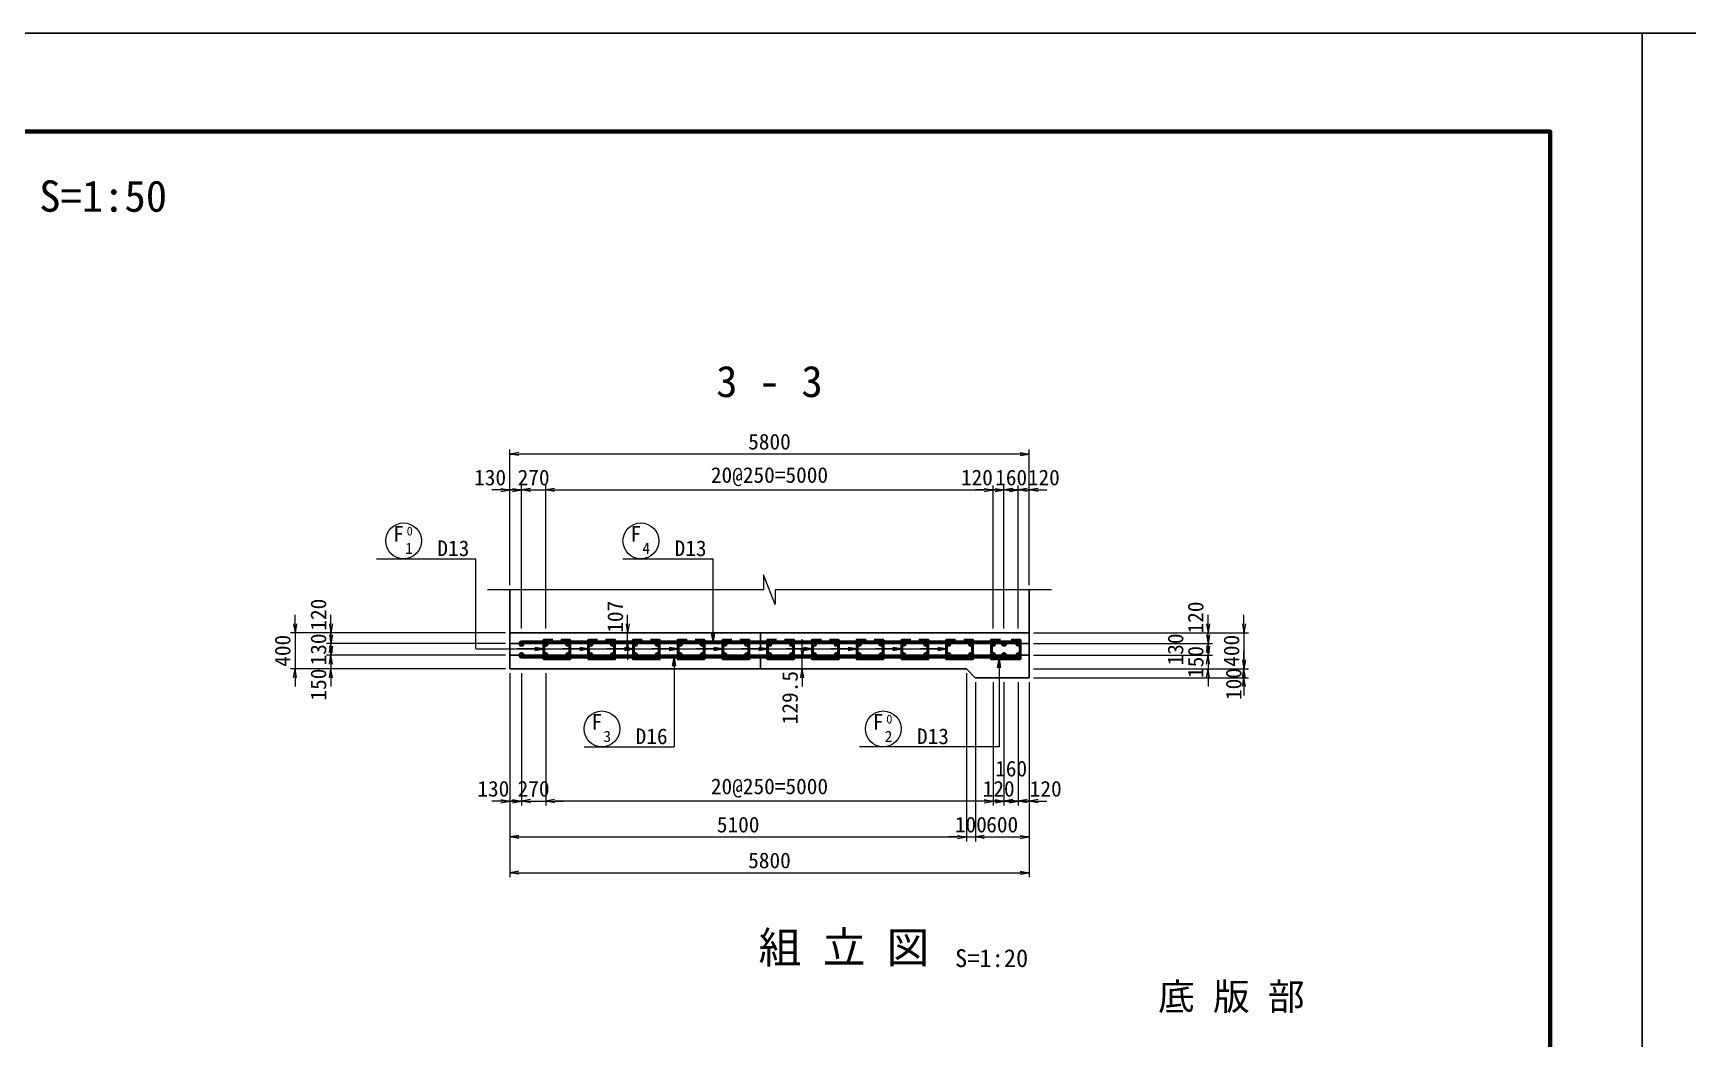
# Model space of a CAD drawing. Header units: millimetres. Extents: x 0 to 126150, y 0 to 29700.
# Drawn here: x 24075 to 42562, y 18468 to 29700 of the extents above; entities that cross this region are included whole.
import ezdxf
from ezdxf.enums import TextEntityAlignment as Align

# ---------------------------------------------------------------- set-up
doc = ezdxf.new("R2010")
doc.units = ezdxf.units.MM
doc.header["$LTSCALE"] = 500
doc.linetypes.add('DASHED2', pattern=[0.375, 0.25, -0.125])
doc.layers.get('Defpoints').update_dxf_attribs({"color": 153})
for name, color, linetype, lineweight in [('D-STR', 3, 'Continuous', 25), ('D-STR-DIM', 7, 'Continuous', 13), ('D-STR-HTXT', 4, 'Continuous', 13), ('D-STR-STR1', 1, 'Continuous', 50), ('D-STR-STR2', 40, 'Continuous', 50), ('D-STR-STR2 @ 1', 40, 'Continuous', 50), ('D-STR-STR3', 2, 'Continuous', 50), ('D-STR-TXT', 7, 'Continuous', 13), ('D-TTL', 2, 'Continuous', 140), ('D-TTL-TXT', 7, 'Continuous', 25)]:
    doc.layers.add(name, color=color, linetype=linetype, lineweight=lineweight)
doc.styles.add('MS ゴシック', font='')
doc.styles.add('YOKO_GOTHIC', font='')
doc.styles.get('MS ゴシック').set_extended_font_data('MS Gothic')
doc.styles.get('YOKO_GOTHIC').set_extended_font_data('MS Gothic')
doc.dimstyles.new('S50', dxfattribs={"dimscale": 50, "dimtxt": 3.5, "dimasz": 2, "dimexe": 1, "dimexo": 1, "dimgap": 1, "dimtad": 1, "dimdec": 0, "dimzin": 1, "dimdsep": 46, "dimtxsty": 'YOKO_GOTHIC', "dimblk": 'OPEN', "dimcen": 0, "dimclrd": 256, "dimclre": 256, "dimclrt": 256, "dimaunit": 1, "dimadec": 3, "dimazin": 0, "dimtfac": 1, "dimtdec": 0, "dimtix": 1, "dimtmove": 2, "dimatfit": 3, "dimldrblk": 'OPEN', "dimfxl": 1, "dimlwd": -1, "dimlwe": -1, "dimarcsym": 2})

# ---------------------------------------------------------------- blocks, each defined once
blk = doc.blocks.new('a')
at = {"layer": 'D-STR-STR2', "lineweight": 50}
for radius in [20, 10]:
    blk.add_circle((0, 0), radius, dxfattribs=at)
blk = doc.blocks.new('_Open')
at = {"color": 0, "linetype": 'ByBlock', "lineweight": -2}
for p, q in [((-1, 0.17), (0, 0)), ((-1, -0.17), (0, 0)), ((0, 0), (-1, 0))]:
    blk.add_line(p, q, dxfattribs=at)
blk = doc.blocks.new('*D119')
at = {"layer": 'D-STR-DIM', "transparency": 16777216}
for p, q in [((30717, 23102), (30717, 23202)), ((30717, 22902), (30717, 23002)), ((30767, 23002), (30767, 23002)), ((30717, 22802), (30717, 22702)), ((30767, 22902), (30767, 22902))]:
    blk.add_line(p, q, dxfattribs=at)
at = {"layer": 'Defpoints', "color": 0, "transparency": 16777216}
for p in [(30717, 23002), (30717, 23002), (30717, 22902)]:
    blk.add_point(p, dxfattribs=at)
at = {"layer": 'D-STR-DIM', "transparency": 16777216, "xscale": 100, "yscale": 100, "zscale": 100}
for p, rotation in [((30717, 23002), 270), ((30717, 22902), 90)]:
    blk.add_blockref('_Open', p, dxfattribs=dict(at, rotation=rotation))
at = {"layer": 'D-STR-DIM', "transparency": 16777216, "insert": (30580, 23182), "char_height": 175, "attachment_point": 5, "rotation": 90, "style": 'YOKO_GOTHIC'}
blk.add_mtext('107', dxfattribs=at)
blk = doc.blocks.new('*D120')
at = {"layer": 'D-STR-DIM', "transparency": 16777216}
for p, q in [((32669, 22832), (32669, 22932)), ((32669, 22602), (32669, 22732)), ((32719, 22732), (32719, 22732)), ((32719, 22602), (32719, 22602)), ((32669, 22502), (32669, 22402))]:
    blk.add_line(p, q, dxfattribs=at)
at = {"layer": 'Defpoints', "color": 0, "transparency": 16777216}
for p in [(32669, 22732), (32669, 22732), (32669, 22602)]:
    blk.add_point(p, dxfattribs=at)
at = {"layer": 'D-STR-DIM', "transparency": 16777216, "xscale": 100, "yscale": 100, "zscale": 100}
for p, rotation in [((32669, 22732), 270), ((32669, 22602), 90)]:
    blk.add_blockref('_Open', p, dxfattribs=dict(at, rotation=rotation))
at = {"layer": 'D-STR-DIM', "transparency": 16777216, "insert": (32532, 22279), "char_height": 175, "attachment_point": 5, "rotation": 90, "style": 'YOKO_GOTHIC'}
blk.add_mtext('129.5', dxfattribs=at)
blk = doc.blocks.new('*D121')
at = {"layer": 'D-STR-DIM', "transparency": 16777216}
for p, q in [((37602, 23102), (37602, 23202)), ((35252, 23002), (37652, 23002)), ((37602, 23002), (37602, 22602)), ((35252, 22602), (37652, 22602)), ((37602, 22502), (37602, 22402))]:
    blk.add_line(p, q, dxfattribs=at)
at = {"layer": 'Defpoints', "color": 0, "transparency": 16777216}
for p in [(35202, 23002), (35202, 22602), (37602, 22602)]:
    blk.add_point(p, dxfattribs=at)
at = {"layer": 'D-STR-DIM', "transparency": 16777216, "xscale": 100, "yscale": 100, "zscale": 100}
for p, rotation in [((37602, 23002), 270), ((37602, 22602), 90)]:
    blk.add_blockref('_Open', p, dxfattribs=dict(at, rotation=rotation))
at = {"layer": 'D-STR-DIM', "transparency": 16777216, "insert": (37464, 22802), "char_height": 175, "attachment_point": 5, "rotation": 90, "style": 'YOKO_GOTHIC'}
blk.add_mtext('400', dxfattribs=at)
blk = doc.blocks.new('*D122')
at = {"layer": 'D-STR-DIM', "transparency": 16777216}
for p, q in [((37202, 22982), (37202, 23082)), ((35252, 22882), (37252, 22882)), ((35252, 22752), (37252, 22752)), ((37202, 22882), (37202, 22752)), ((37202, 22652), (37202, 22552))]:
    blk.add_line(p, q, dxfattribs=at)
at = {"layer": 'Defpoints', "color": 0, "transparency": 16777216}
for p in [(35202, 22882), (35202, 22752), (37202, 22752)]:
    blk.add_point(p, dxfattribs=at)
at = {"layer": 'D-STR-DIM', "transparency": 16777216, "xscale": 100, "yscale": 100, "zscale": 100}
for p, rotation in [((37202, 22882), 270), ((37202, 22752), 90)]:
    blk.add_blockref('_Open', p, dxfattribs=dict(at, rotation=rotation))
at = {"layer": 'D-STR-DIM', "transparency": 16777216, "insert": (36839, 22817), "char_height": 175, "attachment_point": 5, "rotation": 90, "style": 'YOKO_GOTHIC'}
blk.add_mtext('130', dxfattribs=at)
blk = doc.blocks.new('*D123')
at = {"layer": 'D-STR-DIM', "transparency": 16777216}
for p, q in [((37202, 22852), (37202, 22952)), ((35252, 22752), (37252, 22752)), ((37202, 22752), (37202, 22602)), ((35252, 22602), (37252, 22602)), ((37202, 22502), (37202, 22402))]:
    blk.add_line(p, q, dxfattribs=at)
at = {"layer": 'Defpoints', "color": 0, "transparency": 16777216}
for p in [(35202, 22752), (35202, 22602), (37202, 22602)]:
    blk.add_point(p, dxfattribs=at)
at = {"layer": 'D-STR-DIM', "transparency": 16777216, "xscale": 100, "yscale": 100, "zscale": 100}
for p, rotation in [((37202, 22752), 270), ((37202, 22602), 90)]:
    blk.add_blockref('_Open', p, dxfattribs=dict(at, rotation=rotation))
at = {"layer": 'D-STR-DIM', "transparency": 16777216, "insert": (37064, 22677), "char_height": 175, "attachment_point": 5, "rotation": 90, "style": 'YOKO_GOTHIC'}
blk.add_mtext('150', dxfattribs=at)
blk = doc.blocks.new('*D124')
at = {"layer": 'D-STR-DIM', "transparency": 16777216}
for p, q in [((37602, 22702), (37602, 22802)), ((35252, 22602), (37652, 22602)), ((37602, 22502), (37602, 22602)), ((35252, 22502), (37652, 22502)), ((37602, 22402), (37602, 22302))]:
    blk.add_line(p, q, dxfattribs=at)
at = {"layer": 'Defpoints', "color": 0, "transparency": 16777216}
for p in [(35202, 22602), (37602, 22602), (35202, 22502)]:
    blk.add_point(p, dxfattribs=at)
at = {"layer": 'D-STR-DIM', "transparency": 16777216, "xscale": 100, "yscale": 100, "zscale": 100}
for p, rotation in [((37602, 22602), 270), ((37602, 22502), 90)]:
    blk.add_blockref('_Open', p, dxfattribs=dict(at, rotation=rotation))
at = {"layer": 'D-STR-DIM', "transparency": 16777216, "insert": (37489, 22431), "char_height": 175, "attachment_point": 5, "rotation": 90, "style": 'YOKO_GOTHIC'}
blk.add_mtext('100', dxfattribs=at)
blk = doc.blocks.new('*D125')
at = {"layer": 'D-STR-DIM', "transparency": 16777216}
for p, q in [((37202, 23102), (37202, 23202)), ((35252, 23002), (37252, 23002)), ((37202, 22882), (37202, 23002)), ((35252, 22882), (37252, 22882)), ((37202, 22782), (37202, 22682))]:
    blk.add_line(p, q, dxfattribs=at)
at = {"layer": 'Defpoints', "color": 0, "transparency": 16777216}
for p in [(35202, 23002), (37202, 23002), (35202, 22882)]:
    blk.add_point(p, dxfattribs=at)
at = {"layer": 'D-STR-DIM', "transparency": 16777216, "xscale": 100, "yscale": 100, "zscale": 100}
for p, rotation in [((37202, 23002), 270), ((37202, 22882), 90)]:
    blk.add_blockref('_Open', p, dxfattribs=dict(at, rotation=rotation))
at = {"layer": 'D-STR-DIM', "transparency": 16777216, "insert": (37064, 23174), "char_height": 175, "attachment_point": 5, "rotation": 90, "style": 'YOKO_GOTHIC'}
blk.add_mtext('120', dxfattribs=at)
blk = doc.blocks.new('*D126')
at = {"layer": 'D-STR-DIM', "transparency": 16777216}
for p, q in [((27002, 23102), (27002, 23202)), ((29352, 23002), (26952, 23002)), ((27002, 23002), (27002, 22602)), ((29352, 22602), (26952, 22602)), ((27002, 22502), (27002, 22402))]:
    blk.add_line(p, q, dxfattribs=at)
at = {"layer": 'Defpoints', "color": 0, "transparency": 16777216}
for p in [(29402, 23002), (27002, 22602), (29402, 22602)]:
    blk.add_point(p, dxfattribs=at)
at = {"layer": 'D-STR-DIM', "transparency": 16777216, "xscale": 100, "yscale": 100, "zscale": 100}
for p, rotation in [((27002, 23002), 270), ((27002, 22602), 90)]:
    blk.add_blockref('_Open', p, dxfattribs=dict(at, rotation=rotation))
at = {"layer": 'D-STR-DIM', "transparency": 16777216, "insert": (26864, 22802), "char_height": 175, "attachment_point": 5, "rotation": 90, "style": 'YOKO_GOTHIC'}
blk.add_mtext('400', dxfattribs=at)
blk = doc.blocks.new('*D127')
at = {"layer": 'D-STR-DIM', "transparency": 16777216}
for p, q in [((27402, 22982), (27402, 23082)), ((29352, 22882), (27352, 22882)), ((29352, 22752), (27352, 22752)), ((27402, 22882), (27402, 22752)), ((27402, 22652), (27402, 22552))]:
    blk.add_line(p, q, dxfattribs=at)
at = {"layer": 'Defpoints', "color": 0, "transparency": 16777216}
for p in [(27402, 22752), (29402, 22882), (29402, 22752)]:
    blk.add_point(p, dxfattribs=at)
at = {"layer": 'D-STR-DIM', "transparency": 16777216, "xscale": 100, "yscale": 100, "zscale": 100}
for p, rotation in [((27402, 22882), 270), ((27402, 22752), 90)]:
    blk.add_blockref('_Open', p, dxfattribs=dict(at, rotation=rotation))
at = {"layer": 'D-STR-DIM', "transparency": 16777216, "insert": (27264, 22817), "char_height": 175, "attachment_point": 5, "rotation": 90, "style": 'YOKO_GOTHIC'}
blk.add_mtext('130', dxfattribs=at)
blk = doc.blocks.new('*D128')
at = {"layer": 'D-STR-DIM', "transparency": 16777216}
for p, q in [((27402, 22852), (27402, 22952)), ((29352, 22752), (27352, 22752)), ((27402, 22752), (27402, 22602)), ((29352, 22602), (27352, 22602)), ((27402, 22502), (27402, 22402))]:
    blk.add_line(p, q, dxfattribs=at)
at = {"layer": 'Defpoints', "color": 0, "transparency": 16777216}
for p in [(29402, 22752), (27402, 22602), (29402, 22602)]:
    blk.add_point(p, dxfattribs=at)
at = {"layer": 'D-STR-DIM', "transparency": 16777216, "xscale": 100, "yscale": 100, "zscale": 100}
for p, rotation in [((27402, 22752), 270), ((27402, 22602), 90)]:
    blk.add_blockref('_Open', p, dxfattribs=dict(at, rotation=rotation))
at = {"layer": 'D-STR-DIM', "transparency": 16777216, "insert": (27264, 22425), "char_height": 175, "attachment_point": 5, "rotation": 90, "style": 'YOKO_GOTHIC'}
blk.add_mtext('150', dxfattribs=at)
blk = doc.blocks.new('*D129')
at = {"layer": 'D-STR-DIM', "transparency": 16777216}
for p, q in [((27402, 23102), (27402, 23202)), ((29352, 23002), (27352, 23002)), ((27402, 23002), (27402, 22882)), ((29352, 22882), (27352, 22882)), ((27402, 22782), (27402, 22682))]:
    blk.add_line(p, q, dxfattribs=at)
at = {"layer": 'Defpoints', "color": 0, "transparency": 16777216}
for p in [(29402, 23002), (27402, 22882), (29402, 22882)]:
    blk.add_point(p, dxfattribs=at)
at = {"layer": 'D-STR-DIM', "transparency": 16777216, "xscale": 100, "yscale": 100, "zscale": 100}
for p, rotation in [((27402, 23002), 270), ((27402, 22882), 90)]:
    blk.add_blockref('_Open', p, dxfattribs=dict(at, rotation=rotation))
at = {"layer": 'D-STR-DIM', "transparency": 16777216, "insert": (27264, 23205), "char_height": 175, "attachment_point": 5, "rotation": 90, "style": 'YOKO_GOTHIC'}
blk.add_mtext('120', dxfattribs=at)
blk = doc.blocks.new('*D130')
at = {"layer": 'D-STR-DIM', "transparency": 16777216}
for p, q in [((29402, 22552), (29402, 20273)), ((35202, 22452), (35202, 20273)), ((29502, 20323), (35102, 20323))]:
    blk.add_line(p, q, dxfattribs=at)
at = {"layer": 'Defpoints', "color": 0, "transparency": 16777216}
for p in [(29402, 22602), (35202, 22502), (35202, 20323)]:
    blk.add_point(p, dxfattribs=at)
at = {"layer": 'D-STR-DIM', "transparency": 16777216, "xscale": 100, "yscale": 100, "zscale": 100, "rotation": 180}
blk.add_blockref('_Open', (29402, 20323), dxfattribs=at)
at = {"layer": 'D-STR-DIM', "transparency": 16777216, "xscale": 100, "yscale": 100, "zscale": 100}
blk.add_blockref('_Open', (35202, 20323), dxfattribs=at)
at = {"layer": 'D-STR-DIM', "transparency": 16777216, "insert": (32302, 20460), "char_height": 175, "attachment_point": 5, "style": 'YOKO_GOTHIC'}
blk.add_mtext('5800', dxfattribs=at)
blk = doc.blocks.new('*D131')
at = {"layer": 'D-STR-DIM', "transparency": 16777216}
for p, q in [((29402, 22552), (29402, 20673)), ((34502, 22552), (34502, 20673)), ((29502, 20723), (34402, 20723))]:
    blk.add_line(p, q, dxfattribs=at)
at = {"layer": 'Defpoints', "color": 0, "transparency": 16777216}
for p in [(29402, 22602), (34502, 22602), (34502, 20723)]:
    blk.add_point(p, dxfattribs=at)
at = {"layer": 'D-STR-DIM', "transparency": 16777216, "xscale": 100, "yscale": 100, "zscale": 100, "rotation": 180}
blk.add_blockref('_Open', (29402, 20723), dxfattribs=at)
at = {"layer": 'D-STR-DIM', "transparency": 16777216, "xscale": 100, "yscale": 100, "zscale": 100}
blk.add_blockref('_Open', (34502, 20723), dxfattribs=at)
at = {"layer": 'D-STR-DIM', "transparency": 16777216, "insert": (31952, 20860), "char_height": 175, "attachment_point": 5, "style": 'YOKO_GOTHIC'}
blk.add_mtext('5100', dxfattribs=at)
blk = doc.blocks.new('*D132')
at = {"layer": 'D-STR-DIM', "transparency": 16777216}
for p, q in [((29402, 22552), (29402, 21073)), ((29532, 22552), (29532, 21073)), ((29302, 21123), (29202, 21123)), ((29402, 21123), (29532, 21123)), ((29632, 21123), (29732, 21123))]:
    blk.add_line(p, q, dxfattribs=at)
at = {"layer": 'Defpoints', "color": 0, "transparency": 16777216}
for p in [(29402, 22602), (29532, 22602), (29532, 21123)]:
    blk.add_point(p, dxfattribs=at)
at = {"layer": 'D-STR-DIM', "transparency": 16777216, "xscale": 100, "yscale": 100, "zscale": 100}
blk.add_blockref('_Open', (29402, 21123), dxfattribs=at)
at = {"layer": 'D-STR-DIM', "transparency": 16777216, "xscale": 100, "yscale": 100, "zscale": 100, "rotation": 180}
blk.add_blockref('_Open', (29532, 21123), dxfattribs=at)
at = {"layer": 'D-STR-DIM', "transparency": 16777216, "insert": (29217, 21260), "char_height": 175, "attachment_point": 5, "style": 'YOKO_GOTHIC'}
blk.add_mtext('130', dxfattribs=at)
blk = doc.blocks.new('*D133')
at = {"layer": 'D-STR-DIM', "transparency": 16777216}
for p, q in [((29802, 22552), (29802, 21073)), ((34802, 22452), (34802, 21073)), ((34702, 21123), (29902, 21123))]:
    blk.add_line(p, q, dxfattribs=at)
at = {"layer": 'Defpoints', "color": 0, "transparency": 16777216}
for p in [(29802, 22602), (34802, 22502), (29802, 21123)]:
    blk.add_point(p, dxfattribs=at)
at = {"layer": 'D-STR-DIM', "transparency": 16777216, "xscale": 100, "yscale": 100, "zscale": 100, "rotation": 180}
blk.add_blockref('_Open', (29802, 21123), dxfattribs=at)
at = {"layer": 'D-STR-DIM', "transparency": 16777216, "xscale": 100, "yscale": 100, "zscale": 100}
blk.add_blockref('_Open', (34802, 21123), dxfattribs=at)
at = {"layer": 'D-STR-DIM', "transparency": 16777216, "insert": (32302, 21269), "char_height": 175, "attachment_point": 5, "style": 'YOKO_GOTHIC'}
blk.add_mtext('20@250=5000', dxfattribs=at)
blk = doc.blocks.new('*D134')
at = {"layer": 'D-STR-DIM', "transparency": 16777216}
for p, q in [((35082, 22452), (35082, 21073)), ((35202, 22452), (35202, 21073)), ((34982, 21123), (34882, 21123)), ((35202, 21123), (35082, 21123)), ((35302, 21123), (35402, 21123))]:
    blk.add_line(p, q, dxfattribs=at)
at = {"layer": 'Defpoints', "color": 0, "transparency": 16777216}
for p in [(35082, 22502), (35202, 22502), (35082, 21123)]:
    blk.add_point(p, dxfattribs=at)
at = {"layer": 'D-STR-DIM', "transparency": 16777216, "xscale": 100, "yscale": 100, "zscale": 100}
blk.add_blockref('_Open', (35082, 21123), dxfattribs=at)
at = {"layer": 'D-STR-DIM', "transparency": 16777216, "xscale": 100, "yscale": 100, "zscale": 100, "rotation": 180}
blk.add_blockref('_Open', (35202, 21123), dxfattribs=at)
at = {"layer": 'D-STR-DIM', "transparency": 16777216, "insert": (35388, 21260), "char_height": 175, "attachment_point": 5, "style": 'YOKO_GOTHIC'}
blk.add_mtext('120', dxfattribs=at)
blk = doc.blocks.new('*D135')
at = {"layer": 'D-STR-DIM', "transparency": 16777216}
for p, q in [((34502, 22552), (34502, 20673)), ((34602, 22452), (34602, 20673)), ((34402, 20723), (34302, 20723)), ((34502, 20723), (34602, 20723)), ((34702, 20723), (34802, 20723))]:
    blk.add_line(p, q, dxfattribs=at)
at = {"layer": 'Defpoints', "color": 0, "transparency": 16777216}
for p in [(34502, 22602), (34602, 22502), (34602, 20723)]:
    blk.add_point(p, dxfattribs=at)
at = {"layer": 'D-STR-DIM', "transparency": 16777216, "xscale": 100, "yscale": 100, "zscale": 100}
blk.add_blockref('_Open', (34502, 20723), dxfattribs=at)
at = {"layer": 'D-STR-DIM', "transparency": 16777216, "xscale": 100, "yscale": 100, "zscale": 100, "rotation": 180}
blk.add_blockref('_Open', (34602, 20723), dxfattribs=at)
at = {"layer": 'D-STR-DIM', "transparency": 16777216, "insert": (34552, 20860), "char_height": 175, "attachment_point": 5, "style": 'YOKO_GOTHIC'}
blk.add_mtext('100', dxfattribs=at)
blk = doc.blocks.new('*D136')
at = {"layer": 'D-STR-DIM', "transparency": 16777216}
for p, q in [((34602, 22452), (34602, 20673)), ((35202, 22452), (35202, 20673)), ((34702, 20723), (35102, 20723))]:
    blk.add_line(p, q, dxfattribs=at)
at = {"layer": 'Defpoints', "color": 0, "transparency": 16777216}
for p in [(34602, 22502), (35202, 22502), (35202, 20723)]:
    blk.add_point(p, dxfattribs=at)
at = {"layer": 'D-STR-DIM', "transparency": 16777216, "xscale": 100, "yscale": 100, "zscale": 100, "rotation": 180}
blk.add_blockref('_Open', (34602, 20723), dxfattribs=at)
at = {"layer": 'D-STR-DIM', "transparency": 16777216, "xscale": 100, "yscale": 100, "zscale": 100}
blk.add_blockref('_Open', (35202, 20723), dxfattribs=at)
at = {"layer": 'D-STR-DIM', "transparency": 16777216, "insert": (34902, 20860), "char_height": 175, "attachment_point": 5, "style": 'YOKO_GOTHIC'}
blk.add_mtext('600', dxfattribs=at)
blk = doc.blocks.new('*D137')
at = {"layer": 'D-STR-DIM', "transparency": 16777216}
for p, q in [((34922, 22452), (34922, 21073)), ((35082, 22452), (35082, 21073)), ((34822, 21123), (34722, 21123)), ((34922, 21123), (35082, 21123)), ((35182, 21123), (35282, 21123))]:
    blk.add_line(p, q, dxfattribs=at)
at = {"layer": 'Defpoints', "color": 0, "transparency": 16777216}
for p in [(34922, 22502), (35082, 22502), (35082, 21123)]:
    blk.add_point(p, dxfattribs=at)
at = {"layer": 'D-STR-DIM', "transparency": 16777216, "xscale": 100, "yscale": 100, "zscale": 100}
blk.add_blockref('_Open', (34922, 21123), dxfattribs=at)
at = {"layer": 'D-STR-DIM', "transparency": 16777216, "xscale": 100, "yscale": 100, "zscale": 100, "rotation": 180}
blk.add_blockref('_Open', (35082, 21123), dxfattribs=at)
at = {"layer": 'D-STR-DIM', "transparency": 16777216, "insert": (35002, 21485), "char_height": 175, "attachment_point": 5, "style": 'YOKO_GOTHIC'}
blk.add_mtext('160', dxfattribs=at)
blk = doc.blocks.new('*D267')
at = {"layer": 'D-STR-DIM', "transparency": 16777216}
for p, q in [((34802, 22452), (34802, 21073)), ((34922, 22452), (34922, 21073)), ((34702, 21123), (34602, 21123)), ((34802, 21123), (34922, 21123)), ((35022, 21123), (35122, 21123))]:
    blk.add_line(p, q, dxfattribs=at)
at = {"layer": 'Defpoints', "color": 0, "transparency": 16777216}
for p in [(34802, 22502), (34922, 22502), (34922, 21123)]:
    blk.add_point(p, dxfattribs=at)
at = {"layer": 'D-STR-DIM', "transparency": 16777216, "xscale": 100, "yscale": 100, "zscale": 100}
blk.add_blockref('_Open', (34802, 21123), dxfattribs=at)
at = {"layer": 'D-STR-DIM', "transparency": 16777216, "xscale": 100, "yscale": 100, "zscale": 100, "rotation": 180}
blk.add_blockref('_Open', (34922, 21123), dxfattribs=at)
at = {"layer": 'D-STR-DIM', "transparency": 16777216, "insert": (34862, 21260), "char_height": 175, "attachment_point": 5, "style": 'YOKO_GOTHIC'}
blk.add_mtext('120', dxfattribs=at)
blk = doc.blocks.new('*D365')
at = {"layer": 'D-STR-DIM', "transparency": 16777216}
for p, q in [((29302, 24599), (29202, 24599)), ((29402, 23534), (29402, 24649)), ((29402, 24599), (29532, 24599)), ((29532, 23052), (29532, 24649)), ((29632, 24599), (29732, 24599))]:
    blk.add_line(p, q, dxfattribs=at)
at = {"layer": 'Defpoints', "color": 0, "transparency": 16777216}
for p in [(29532, 24599), (29402, 23484), (29532, 23002)]:
    blk.add_point(p, dxfattribs=at)
at = {"layer": 'D-STR-DIM', "transparency": 16777216, "xscale": 100, "yscale": 100, "zscale": 100}
blk.add_blockref('_Open', (29402, 24599), dxfattribs=at)
at = {"layer": 'D-STR-DIM', "transparency": 16777216, "xscale": 100, "yscale": 100, "zscale": 100, "rotation": 180}
blk.add_blockref('_Open', (29532, 24599), dxfattribs=at)
at = {"layer": 'D-STR-DIM', "transparency": 16777216, "insert": (29181, 24736), "char_height": 175, "attachment_point": 5, "style": 'YOKO_GOTHIC'}
blk.add_mtext('130', dxfattribs=at)
blk = doc.blocks.new('*D366')
at = {"layer": 'D-STR-DIM', "transparency": 16777216}
for p, q in [((29802, 23052), (29802, 24649)), ((29902, 24599), (34702, 24599)), ((34802, 23052), (34802, 24649))]:
    blk.add_line(p, q, dxfattribs=at)
at = {"layer": 'Defpoints', "color": 0, "transparency": 16777216}
for p in [(34802, 24599), (29802, 23002), (34802, 23002)]:
    blk.add_point(p, dxfattribs=at)
at = {"layer": 'D-STR-DIM', "transparency": 16777216, "xscale": 100, "yscale": 100, "zscale": 100, "rotation": 180}
blk.add_blockref('_Open', (29802, 24599), dxfattribs=at)
at = {"layer": 'D-STR-DIM', "transparency": 16777216, "xscale": 100, "yscale": 100, "zscale": 100}
blk.add_blockref('_Open', (34802, 24599), dxfattribs=at)
at = {"layer": 'D-STR-DIM', "transparency": 16777216, "insert": (32302, 24746), "char_height": 175, "attachment_point": 5, "style": 'YOKO_GOTHIC'}
blk.add_mtext('20@250=5000', dxfattribs=at)
blk = doc.blocks.new('*D367')
at = {"layer": 'D-STR-DIM', "transparency": 16777216}
for p, q in [((34702, 24599), (34602, 24599)), ((34802, 23052), (34802, 24649)), ((34802, 24599), (34922, 24599)), ((34922, 23052), (34922, 24649)), ((35022, 24599), (35122, 24599))]:
    blk.add_line(p, q, dxfattribs=at)
at = {"layer": 'Defpoints', "color": 0, "transparency": 16777216}
for p in [(34922, 24599), (34802, 23002), (34922, 23002)]:
    blk.add_point(p, dxfattribs=at)
at = {"layer": 'D-STR-DIM', "transparency": 16777216, "xscale": 100, "yscale": 100, "zscale": 100}
blk.add_blockref('_Open', (34802, 24599), dxfattribs=at)
at = {"layer": 'D-STR-DIM', "transparency": 16777216, "xscale": 100, "yscale": 100, "zscale": 100, "rotation": 180}
blk.add_blockref('_Open', (34922, 24599), dxfattribs=at)
at = {"layer": 'D-STR-DIM', "transparency": 16777216, "insert": (34619, 24736), "char_height": 175, "attachment_point": 5, "style": 'YOKO_GOTHIC'}
blk.add_mtext('120', dxfattribs=at)
blk = doc.blocks.new('*D368')
at = {"layer": 'D-STR-DIM', "transparency": 16777216}
for p, q in [((34822, 24599), (34722, 24599)), ((34922, 23052), (34922, 24649)), ((34922, 24599), (35082, 24599)), ((35082, 23052), (35082, 24649)), ((35182, 24599), (35282, 24599))]:
    blk.add_line(p, q, dxfattribs=at)
at = {"layer": 'Defpoints', "color": 0, "transparency": 16777216}
for p in [(35082, 24599), (34922, 23002), (35082, 23002)]:
    blk.add_point(p, dxfattribs=at)
at = {"layer": 'D-STR-DIM', "transparency": 16777216, "xscale": 100, "yscale": 100, "zscale": 100}
blk.add_blockref('_Open', (34922, 24599), dxfattribs=at)
at = {"layer": 'D-STR-DIM', "transparency": 16777216, "xscale": 100, "yscale": 100, "zscale": 100, "rotation": 180}
blk.add_blockref('_Open', (35082, 24599), dxfattribs=at)
at = {"layer": 'D-STR-DIM', "transparency": 16777216, "insert": (35002, 24736), "char_height": 175, "attachment_point": 5, "style": 'YOKO_GOTHIC'}
blk.add_mtext('160', dxfattribs=at)
blk = doc.blocks.new('*D369')
at = {"layer": 'D-STR-DIM', "transparency": 16777216}
for p, q in [((34982, 24599), (34882, 24599)), ((35082, 23052), (35082, 24649)), ((35082, 24599), (35202, 24599)), ((35202, 23534), (35202, 24649)), ((35302, 24599), (35402, 24599))]:
    blk.add_line(p, q, dxfattribs=at)
at = {"layer": 'Defpoints', "color": 0, "transparency": 16777216}
for p in [(35202, 24599), (35202, 23484), (35082, 23002)]:
    blk.add_point(p, dxfattribs=at)
at = {"layer": 'D-STR-DIM', "transparency": 16777216, "xscale": 100, "yscale": 100, "zscale": 100}
blk.add_blockref('_Open', (35082, 24599), dxfattribs=at)
at = {"layer": 'D-STR-DIM', "transparency": 16777216, "xscale": 100, "yscale": 100, "zscale": 100, "rotation": 180}
blk.add_blockref('_Open', (35202, 24599), dxfattribs=at)
at = {"layer": 'D-STR-DIM', "transparency": 16777216, "insert": (35367, 24736), "char_height": 175, "attachment_point": 5, "style": 'YOKO_GOTHIC'}
blk.add_mtext('120', dxfattribs=at)
blk = doc.blocks.new('*D370')
at = {"layer": 'D-STR-DIM', "transparency": 16777216}
for p, q in [((29402, 23534), (29402, 25049)), ((35102, 24999), (29502, 24999)), ((35202, 23534), (35202, 25049))]:
    blk.add_line(p, q, dxfattribs=at)
at = {"layer": 'Defpoints', "color": 0, "transparency": 16777216}
for p in [(29402, 24999), (29402, 23484), (35202, 23484)]:
    blk.add_point(p, dxfattribs=at)
at = {"layer": 'D-STR-DIM', "transparency": 16777216, "xscale": 100, "yscale": 100, "zscale": 100, "rotation": 180}
blk.add_blockref('_Open', (29402, 24999), dxfattribs=at)
at = {"layer": 'D-STR-DIM', "transparency": 16777216, "xscale": 100, "yscale": 100, "zscale": 100}
blk.add_blockref('_Open', (35202, 24999), dxfattribs=at)
at = {"layer": 'D-STR-DIM', "transparency": 16777216, "insert": (32302, 25136), "char_height": 175, "attachment_point": 5, "style": 'YOKO_GOTHIC'}
blk.add_mtext('5800', dxfattribs=at)
blk = doc.blocks.new('*D377')
at = {"layer": 'D-STR-DIM', "transparency": 16777216}
for p, q in [((29432, 24599), (29332, 24599)), ((29532, 23052), (29532, 24649)), ((29532, 24599), (29802, 24599)), ((29802, 23052), (29802, 24649)), ((29902, 24599), (30002, 24599))]:
    blk.add_line(p, q, dxfattribs=at)
at = {"layer": 'Defpoints', "color": 0, "transparency": 16777216}
for p in [(29802, 24599), (29532, 23002), (29802, 23002)]:
    blk.add_point(p, dxfattribs=at)
at = {"layer": 'D-STR-DIM', "transparency": 16777216, "xscale": 100, "yscale": 100, "zscale": 100}
blk.add_blockref('_Open', (29532, 24599), dxfattribs=at)
at = {"layer": 'D-STR-DIM', "transparency": 16777216, "xscale": 100, "yscale": 100, "zscale": 100, "rotation": 180}
blk.add_blockref('_Open', (29802, 24599), dxfattribs=at)
at = {"layer": 'D-STR-DIM', "transparency": 16777216, "insert": (29667, 24736), "char_height": 175, "attachment_point": 5, "style": 'YOKO_GOTHIC'}
blk.add_mtext('270', dxfattribs=at)
blk = doc.blocks.new('*D378')
at = {"layer": 'D-STR-DIM', "transparency": 16777216}
for p, q in [((29532, 22552), (29532, 21073)), ((29802, 22552), (29802, 21073)), ((29432, 21123), (29332, 21123)), ((29532, 21123), (29802, 21123)), ((29902, 21123), (30002, 21123))]:
    blk.add_line(p, q, dxfattribs=at)
at = {"layer": 'Defpoints', "color": 0, "transparency": 16777216}
for p in [(29532, 22602), (29802, 22602), (29802, 21123)]:
    blk.add_point(p, dxfattribs=at)
at = {"layer": 'D-STR-DIM', "transparency": 16777216, "xscale": 100, "yscale": 100, "zscale": 100}
blk.add_blockref('_Open', (29532, 21123), dxfattribs=at)
at = {"layer": 'D-STR-DIM', "transparency": 16777216, "xscale": 100, "yscale": 100, "zscale": 100, "rotation": 180}
blk.add_blockref('_Open', (29802, 21123), dxfattribs=at)
at = {"layer": 'D-STR-DIM', "transparency": 16777216, "insert": (29667, 21260), "char_height": 175, "attachment_point": 5, "style": 'YOKO_GOTHIC'}
blk.add_mtext('270', dxfattribs=at)

msp = doc.modelspace()

# ---------------------------------------------------------------- linework, layer by layer
at = {"layer": 'D-STR'}
for p, q in [((29401.5, 23484.2), (29401.5, 22602)), ((35201.5, 23484.2), (35201.5, 22502)), ((35201.5, 23002), (29401.5, 23002)), ((34501.5, 22602), (29401.5, 22602)), ((34501.5, 22602), (34601.5, 22502)), ((34601.5, 22502), (35201.5, 22502))]:
    msp.add_line(p, q, dxfattribs=at)
at = {"layer": 'D-STR', "linetype": 'DASHED2', "ltscale": 1.5}
msp.add_line((32201.5, 23002), (32201.5, 22602), dxfattribs=at)
at = {"layer": 'D-STR-HTXT'}
for p, q in [((27911.2, 23829.6), (29021.5, 23829.6)), ((29021.5, 22823), (29021.5, 23829.6)), ((30665.3, 23829.6), (31671.8, 23829.6)), ((29021.5, 22823), (34281.5, 22823)), ((30230, 21729.9), (31236.6, 21729.9)), ((34866.3, 21729.9), (33306.9, 21729.9))]:
    msp.add_line(p, q, dxfattribs=at)
msp.add_lwpolyline([(35451.5, 23484.2), (32366.5, 23484.2), (32366.5, 23319.2), (32236.5, 23649.2), (32236.5, 23484.2), (29151.5, 23484.2)], dxfattribs=at)
for centre in [(28215, 24029.6), (33573.2, 21929.9)]:
    msp.add_circle(centre, 200, dxfattribs=at)
at = {"layer": 'D-STR-HTXT', "color": 6}
for centre in [(30865.3, 24029.6), (30430, 21929.9)]:
    msp.add_circle(centre, 200, dxfattribs=at)
at = {"layer": 'D-STR-STR1'}
for p, q in [((29531.5, 22902), (35081.5, 22902)), ((29531.5, 22732), (35081.5, 22732))]:
    msp.add_line(p, q, dxfattribs=at)
at = {"layer": 'D-STR-STR3'}
for points in [[(29971.5, 22922), (30071.5, 22922), (30071.5, 22712), (29781.5, 22712), (29781.5, 22922), (29881.5, 22922)], [(30471.5, 22922), (30571.5, 22922), (30571.5, 22712), (30281.5, 22712), (30281.5, 22922), (30381.5, 22922)], [(30971.5, 22922), (31071.5, 22922), (31071.5, 22712), (30781.5, 22712), (30781.5, 22922), (30881.5, 22922)], [(31471.5, 22922), (31571.5, 22922), (31571.5, 22712), (31281.5, 22712), (31281.5, 22922), (31381.5, 22922)], [(31971.5, 22922), (32071.5, 22922), (32071.5, 22712), (31781.5, 22712), (31781.5, 22922), (31881.5, 22922)], [(32471.5, 22922), (32571.5, 22922), (32571.5, 22712), (32281.5, 22712), (32281.5, 22922), (32381.5, 22922)], [(32971.5, 22922), (33071.5, 22922), (33071.5, 22712), (32781.5, 22712), (32781.5, 22922), (32881.5, 22922)], [(33471.5, 22922), (33571.5, 22922), (33571.5, 22712), (33281.5, 22712), (33281.5, 22922), (33381.5, 22922)], [(33971.5, 22922), (34071.5, 22922), (34071.5, 22712), (33781.5, 22712), (33781.5, 22922), (33881.5, 22922)], [(34471.5, 22922), (34571.5, 22922), (34571.5, 22712), (34281.5, 22712), (34281.5, 22922), (34381.5, 22922)], [(35001.5, 22922), (35101.5, 22922), (35101.5, 22712), (34781.5, 22712), (34781.5, 22922), (34881.5, 22922)]]:
    msp.add_lwpolyline(points, dxfattribs=at)
at = {"layer": 'D-TTL'}
msp.add_lwpolyline([(1025, 28600), (1025, 1100), (41025, 1100), (41025, 28600)], close=True, dxfattribs=at)
at = {"layer": 'Defpoints'}
for p, q in [((29401.5, 22882), (35201.5, 22882)), ((29401.5, 22752), (35201.5, 22752))]:
    msp.add_line(p, q, dxfattribs=at)
at = {"layer": 'Defpoints', "color": 1}
for points in [[(0, 29700), (0, 0), (42050, 0), (42050, 29700)], [(42050, 29700), (42050, 0), (84100, 0), (84100, 29700)]]:
    msp.add_lwpolyline(points, close=True, dxfattribs=at)

# ---------------------------------------------------------------- block references
at = {"layer": 'D-STR-STR2 @ 1', "xscale": -1}
for p in [(29531.5, 22882), (29531.5, 22752), (29801.5, 22882), (29801.5, 22752), (30051.5, 22882), (30051.5, 22752), (30301.5, 22882), (30301.5, 22752), (30551.5, 22882), (30551.5, 22752), (30801.5, 22882), (30801.5, 22752), (31051.5, 22882), (31051.5, 22752), (31301.5, 22882), (31301.5, 22752), (31551.5, 22882), (31551.5, 22752), (31801.5, 22882), (31801.5, 22752), (32051.5, 22882), (32051.5, 22752), (32301.5, 22882), (32301.5, 22752), (32551.5, 22882), (32551.5, 22752), (32801.5, 22882), (32801.5, 22752), (33051.5, 22882), (33051.5, 22752), (33301.5, 22882), (33301.5, 22752), (33551.5, 22882), (33551.5, 22752), (33801.5, 22882), (33801.5, 22752), (34051.5, 22882), (34051.5, 22752), (34301.5, 22882), (34301.5, 22752), (34551.5, 22882), (34551.5, 22752), (34801.5, 22882), (34801.5, 22752), (34921.5, 22882), (34921.5, 22752), (35081.5, 22882), (35081.5, 22752)]:
    msp.add_blockref('a', p, dxfattribs=at)

# ---------------------------------------------------------------- texts
at = {"layer": 'D-STR-TXT', "style": 'YOKO_GOTHIC'}
for s, height, p in [('3 - 3', 350, (32301.5, 25635.6)), ('F', 175, (28158.7, 24021.3)), ('0', 100, (28283.1, 24089.8)), ('1', 125, (28274.4, 23883.5)), ('F', 175, (33516.9, 21921.5)), ('0', 100, (33641.3, 21990)), ('2', 125, (33632.6, 21783.7))]:
    msp.add_text(s, height=height, dxfattribs=at).set_placement(p, align=Align.CENTER)
for p in [(28591.5, 23859.6), (33949.7, 21759.9)]:
    msp.add_text('D13', height=175, dxfattribs=at).set_placement(p)
at = {"layer": 'D-STR-TXT', "color": 6, "style": 'YOKO_GOTHIC'}
for s, height, p in [('F', 175, (30809, 24021.3)), ('4', 125, (30924.6, 23883.5)), ('F', 175, (30373.7, 21921.5)), ('3', 125, (30489.4, 21783.7))]:
    msp.add_text(s, height=height, dxfattribs=at).set_placement(p, align=Align.CENTER)
for s, p in [('D13', (31241.8, 23859.6)), ('D16', (30806.5, 21759.9))]:
    msp.add_text(s, height=175, dxfattribs=at).set_placement(p)
at = {"layer": 'D-TTL-TXT'}
for s, height, style, p in [('S=1:50', 350, 'MS ゴシック', (24858.3, 27600)), ('組 立 図', 350, 'YOKO_GOTHIC', (33134.4, 19209.8)), ('S=1:20', 200, 'YOKO_GOTHIC', (34784.1, 19209.8))]:
    msp.add_text(s, height=height, dxfattribs=dict(at, style=style)).set_placement(p, align=Align.BOTTOM_CENTER)
at = {"layer": 'D-TTL-TXT', "style": 'YOKO_GOTHIC'}
msp.add_text('底 版 部', height=300, dxfattribs=at).set_placement((37462.1, 18790.3), align=Align.CENTER)

# ---------------------------------------------------------------- dimensions: what is measured, and where the dimension line sits
at = {"layer": 'D-STR-DIM'}
for base, p1, p2, picture, middle in [((29401.5, 24998.8), (35201.5, 23484.2), (29401.5, 23484.2), '*D370', (32301.5, 25136.3)), ((29801.5, 24598.8), (29531.5, 23002), (29801.5, 23002), '*D377', (29666.5, 24736.3)), ((35081.5, 24598.8), (34921.5, 23002), (35081.5, 23002), '*D368', (35001.5, 24736.3)), ((29801.5, 21122.6), (29531.5, 22602), (29801.5, 22602), '*D378', (29666.5, 21260.1)), ((35201.5, 20322.6), (29401.5, 22602), (35201.5, 22502), '*D130', (32301.5, 20460.1)), ((34501.5, 20722.6), (29401.5, 22602), (34501.5, 22602), '*D131', (31951.5, 20860.1)), ((34601.5, 20722.6), (34501.5, 22602), (34601.5, 22502), '*D135', (34551.5, 20860.1)), ((35201.5, 20722.6), (34601.5, 22502), (35201.5, 22502), '*D136', (34901.5, 20860.1)), ((34921.5, 21122.6), (34801.5, 22502), (34921.5, 22502), '*D267', (34861.5, 21260.1))]:
    dim = msp.add_linear_dim(base=base, p1=p1, p2=p2, dimstyle='S50', dxfattribs=at)
    dim.commit()
    dim.dimension.update_dxf_attribs({"geometry": picture, "text_midpoint": middle})
for base, p1, p2, picture, middle in [((29531.5, 24598.8), (29401.5, 23484.2), (29531.5, 23002), '*D365', (29181.2, 24736.3)), ((34921.5, 24598.8), (34801.5, 23002), (34921.5, 23002), '*D367', (34619.5, 24736.3)), ((35201.5, 24598.8), (35081.5, 23002), (35201.5, 23484.2), '*D369', (35366.5, 24736.3)), ((29531.5, 21122.6), (29401.5, 22602), (29531.5, 22602), '*D132', (29217.3, 21260.1)), ((35081.5, 21122.6), (34921.5, 22502), (35081.5, 22502), '*D137', (35001.5, 21485.1))]:
    dim = msp.add_linear_dim(base=base, p1=p1, p2=p2, dimstyle='S50', dxfattribs=at)
    dim.commit()
    dim.dimension.update_dxf_attribs({"geometry": picture, "text_midpoint": middle, "dimtype": 160})
dim = msp.add_linear_dim(base=(34801.5, 24598.8), p1=(29801.5, 23002), p2=(34801.5, 23002), text='20@250=<>', dimstyle='S50', dxfattribs=at)
dim.commit()
dim.dimension.update_dxf_attribs({"geometry": '*D366', "text_midpoint": (32301.5, 24745.6)})
for base, p1, p2, angle, picture, middle in [((27401.5, 22882), (29401.5, 23002), (29401.5, 22882), 90, '*D129', (27264, 23204.6)), ((37201.5, 23002), (35201.5, 22882), (35201.5, 23002), 90, '*D125', (37064, 23173.6)), ((27401.5, 22602), (29401.5, 22752), (29401.5, 22602), 90, '*D128', (27264, 22424.7)), ((37201.5, 22752), (35201.5, 22882), (35201.5, 22752), 90, '*D122', (36839, 22817)), ((37601.5, 22602), (35201.5, 22502), (35201.5, 22602), 90, '*D124', (37489, 22430.6)), ((35081.5, 21122.6), (35201.5, 22502), (35081.5, 22502), 180, '*D134', (35388.2, 21260.1))]:
    dim = msp.add_linear_dim(base=base, p1=p1, p2=p2, angle=angle, dimstyle='S50', dxfattribs=at)
    dim.commit()
    dim.dimension.update_dxf_attribs({"geometry": picture, "text_midpoint": middle, "dimtype": 160})
for base, p1, p2, text, picture, middle in [((30717.2, 23002), (30717.2, 22902), (30717.2, 23002), '107', '*D119', (30579.7, 23181.9)), ((32669.3, 22732), (32669.3, 22602), (32669.3, 22732), '129.5', '*D120', (32531.8, 22278.9))]:
    dim = msp.add_linear_dim(base=base, p1=p1, p2=p2, angle=90, text=text, dimstyle='S50', dxfattribs=at)
    dim.commit()
    dim.dimension.update_dxf_attribs({"geometry": picture, "text_midpoint": middle, "dimtype": 160})
for base, p1, p2, picture, middle in [((27001.5, 22602), (29401.5, 23002), (29401.5, 22602), '*D126', (26864, 22802)), ((37601.5, 22602), (35201.5, 23002), (35201.5, 22602), '*D121', (37464, 22802)), ((27401.5, 22752), (29401.5, 22882), (29401.5, 22752), '*D127', (27264, 22817)), ((37201.5, 22602), (35201.5, 22752), (35201.5, 22602), '*D123', (37064, 22677))]:
    dim = msp.add_linear_dim(base=base, p1=p1, p2=p2, angle=90, dimstyle='S50', dxfattribs=at)
    dim.commit()
    dim.dimension.update_dxf_attribs({"geometry": picture, "text_midpoint": middle})
dim = msp.add_linear_dim(base=(29801.5, 21122.6), p1=(34801.5, 22502), p2=(29801.5, 22602), angle=180, text='20@250=<>', dimstyle='S50', dxfattribs=at)
dim.commit()
dim.dimension.update_dxf_attribs({"geometry": '*D133', "text_midpoint": (32301.5, 21269.4)})

# ---------------------------------------------------------------- leaders
at = {"layer": 'D-STR-HTXT'}
for points in [[(31671.8, 22902), (31671.8, 23829.6)], [(29781.5, 22823), (29486.7, 22823)], [(30281.5, 22823), (29986.7, 22823)], [(30781.5, 22823), (30486.7, 22823)], [(31281.5, 22823), (30986.7, 22823)], [(31781.5, 22823), (31486.7, 22823)], [(32281.5, 22823), (31986.7, 22823)], [(32781.5, 22823), (32486.7, 22823)], [(33281.5, 22823), (32986.7, 22823)], [(33781.5, 22823), (33486.7, 22823)], [(34281.5, 22823), (33986.7, 22823)], [(31236.6, 22732), (31236.6, 21729.9)], [(34866.3, 22712), (34866.3, 21729.9)]]:
    msp.add_leader(points, dimstyle='S50', dxfattribs=at)

doc.saveas('drawing.dxf')
